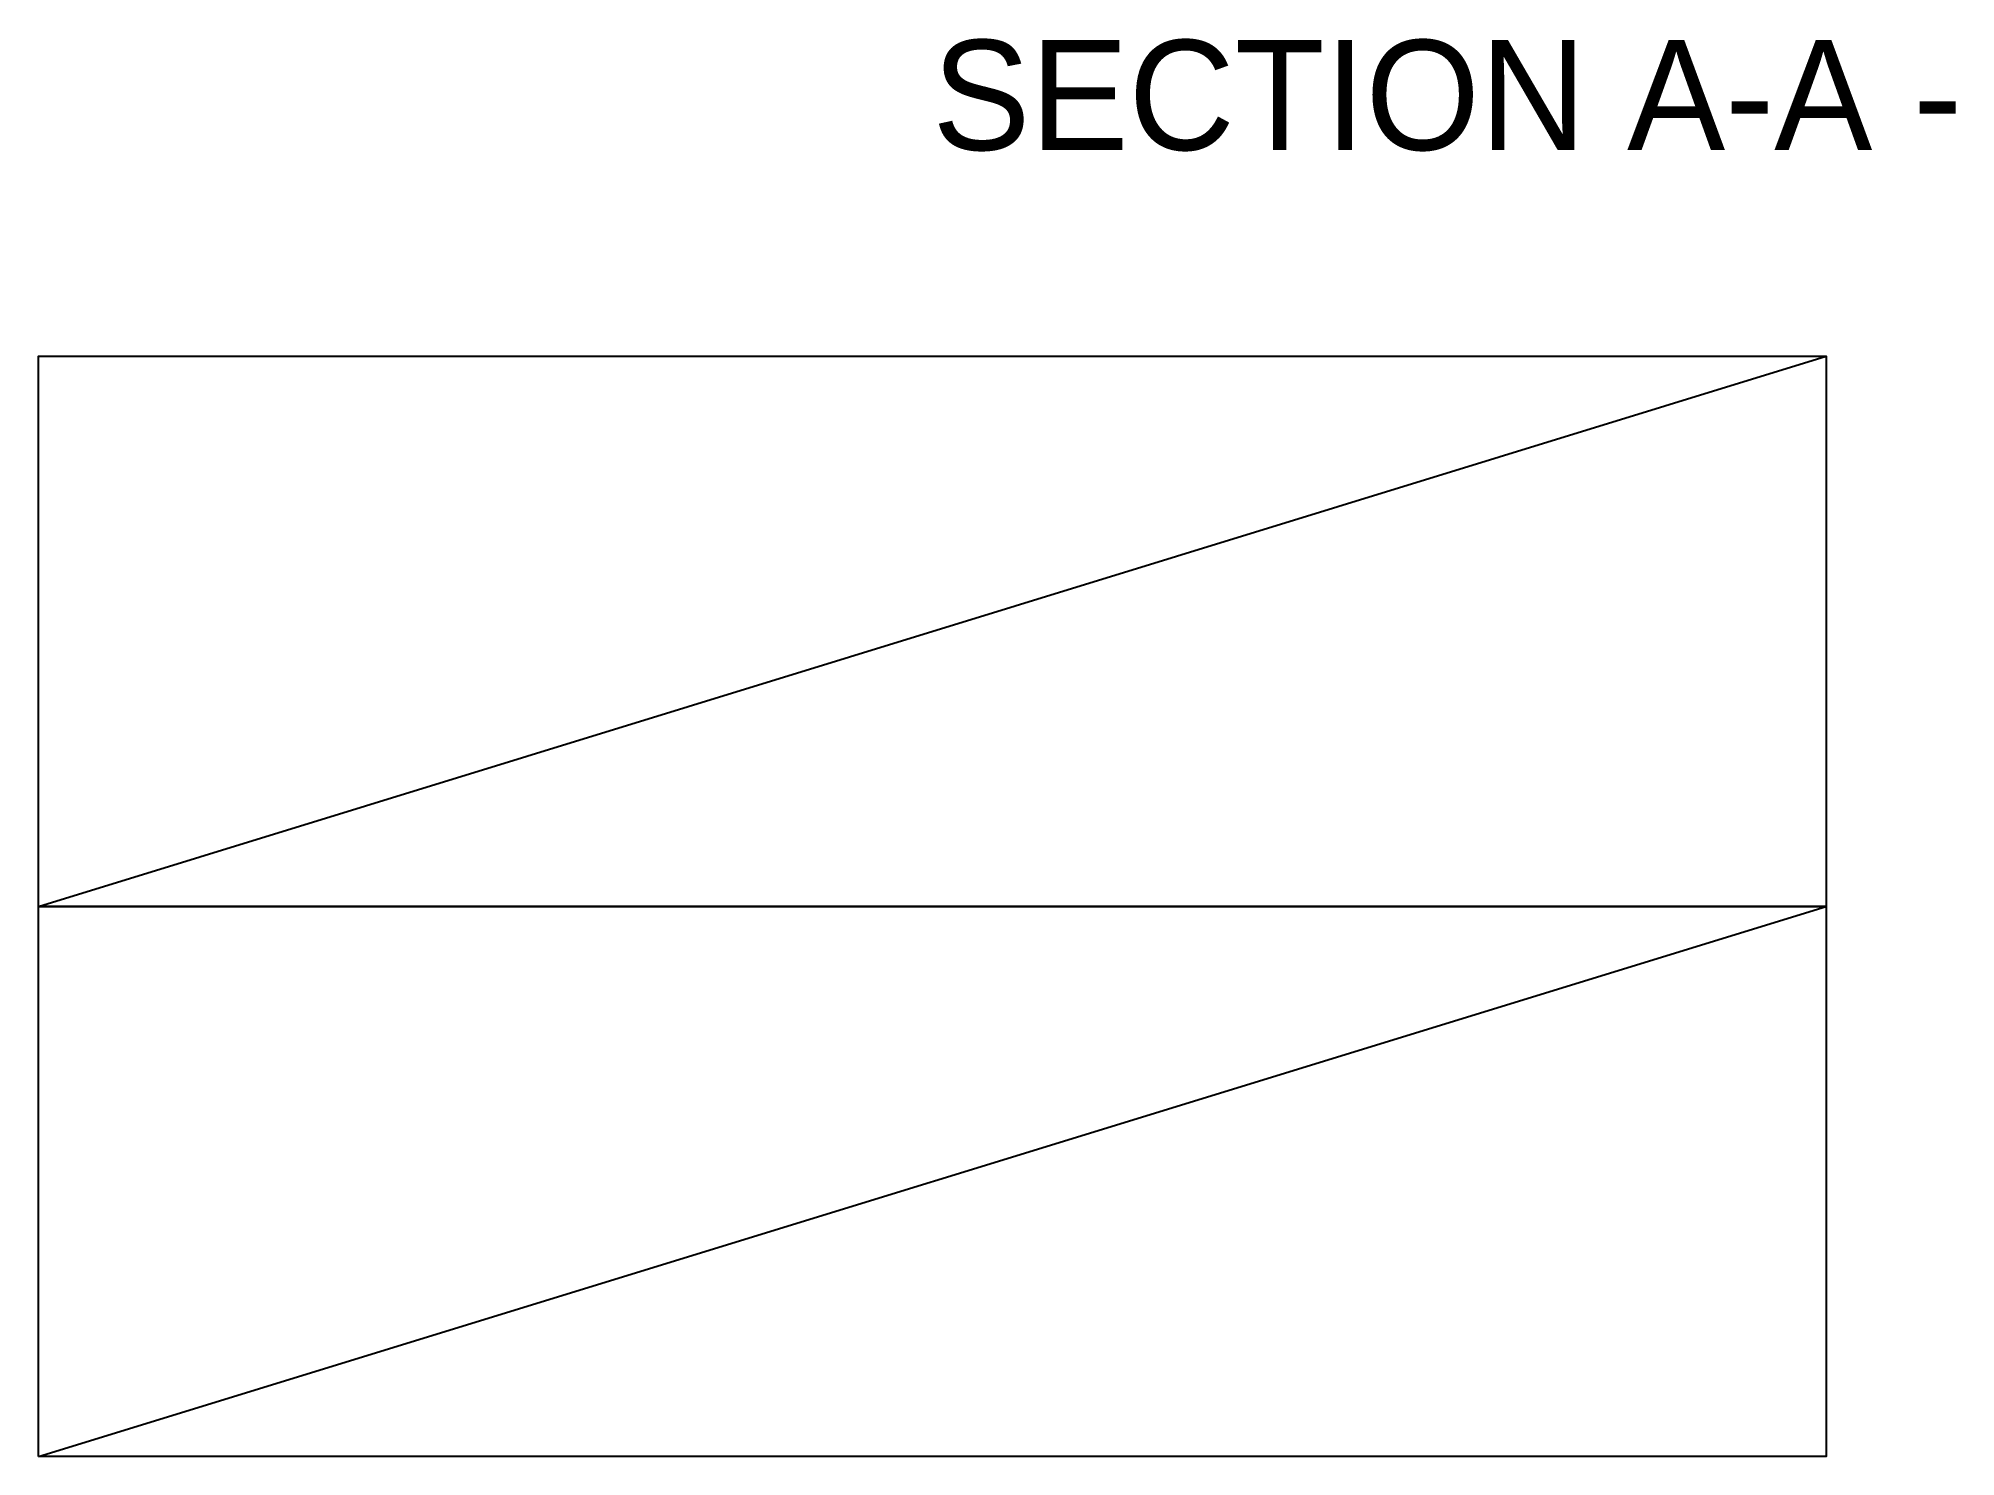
# Model space of a CAD drawing. Header units: metres. Extents: x 0 to 13.9, y 0 to 10.3.
import ezdxf

# ---------------------------------------------------------------- set-up
doc = ezdxf.new("R2010")
doc.units = ezdxf.units.M
doc.layers.add('SECTION', color=7, linetype='CONTINUOUS')
doc.layers.add('TEXT', color=3, linetype='CONTINUOUS')

msp = doc.modelspace()

# ---------------------------------------------------------------- linework, layer by layer
at = {"layer": 'SECTION'}
for p, q in [((0, 4), (13, 8)), ((0, 0), (13, 4))]:
    msp.add_line(p, q, dxfattribs=at)
for points in [[(0, 4), (0, 8), (13, 8), (13, 4)], [(0, 0), (0, 4), (13, 4), (13, 0)]]:
    msp.add_lwpolyline(points, close=True, dxfattribs=at)

# ---------------------------------------------------------------- texts
at = {"layer": 'TEXT'}
msp.add_text('SECTION A-A -  ', height=0.8, dxfattribs=at).set_placement((6.5, 9.5))

doc.saveas('drawing.dxf')
